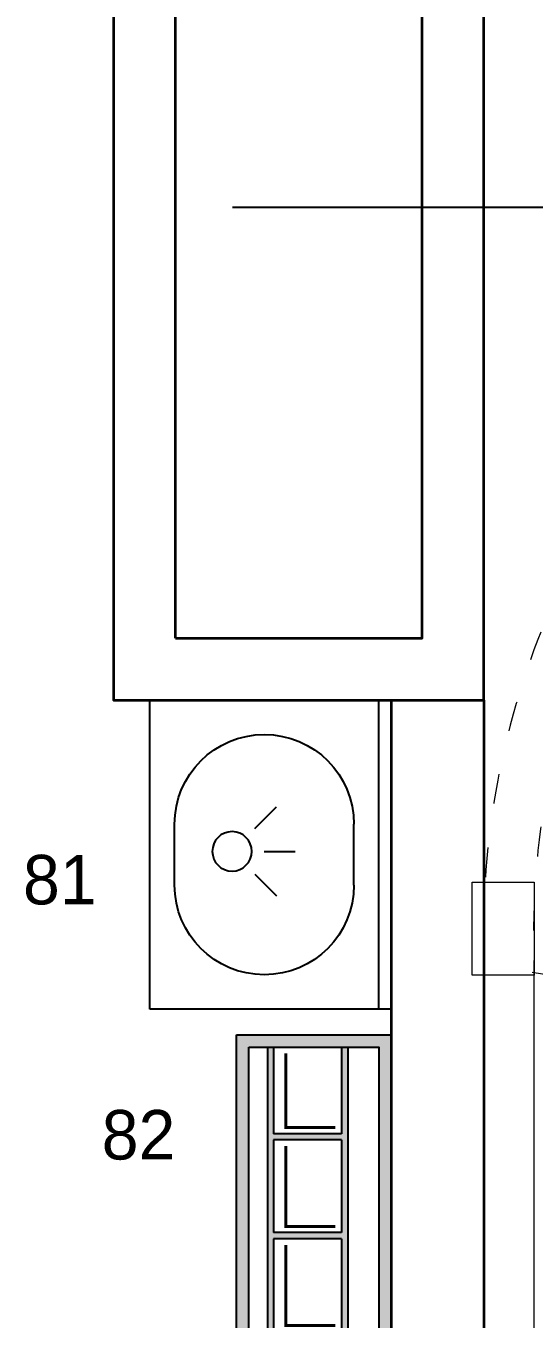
# Model space of a CAD drawing. Header units: millimetres. Extents: x 4980 to 19099, y 3891 to 5773.
# Drawn here: x 17473.6 to 17555.7, y 4577.3 to 4786.4 of the extents above; entities that cross this region are included whole.
import ezdxf

# ---------------------------------------------------------------- set-up
doc = ezdxf.new("R2010")
doc.units = ezdxf.units.MM
doc.linetypes.add('ACAD_ISO03W100', pattern=[30, 12, -18])
for name, color, linetype, lineweight in [('a 2', 132, 'Continuous', 20), ('a alçıpan duvar', 162, 'Continuous', 35), ('kiremit', 234, 'Continuous', 20)]:
    doc.layers.add(name, color=color, linetype=linetype, lineweight=lineweight)
for name, color, linetype in [('a yazı', 30, 'Continuous'), ('Kıtc-002 Çizgi', 7, 'Continuous'), ('Kıtc-008 Rakam', 1, 'Continuous')]:
    doc.layers.add(name, color=color, linetype=linetype)
doc.styles.get("Standard").update_dxf_attribs({"font": 'stylu.ttf', "height": 10})

# ---------------------------------------------------------------- blocks, each defined once
blk = doc.blocks.new('dggfgfg')
at = {"layer": 'a yazı'}
h = blk.add_hatch(dxfattribs=at)
h.set_pattern_fill('ANGLE', color=256, scale=3)
h.set_pattern_definition([(0, (0, 0), (0, 20.955), [15.24, -5.715]), (90, (0, 0), (-20.955, 1e-15), [15.24, -5.715])])
h.paths.add_polyline_path([(-70267.39, -26553.81, 1), (-70269.77, -26553.81, 1)])
blk.add_lwpolyline([(-70268.58, -26553.81), (-70284.45, -26537.95), (-70342.5, -26537.95)], dxfattribs=at)
blk.add_circle((-70268.58, -26553.81), 1.19, dxfattribs=at)
blk = doc.blocks.new('A$C23AD12AD')
at = {"layer": 'Kıtc-002 Çizgi'}
for p, q in [((0, 39), (50, 39)), ((0, 37), (50, 37)), ((20.08, 33), (29.92, 33)), ((25.53, 18.48), (25.53, 23.48)), ((21.86, 16.96), (18.33, 20.5)), ((29.2, 16.96), (32.74, 20.5)), ((20.08, 4), (29.92, 4)), ((0, 0), (50, 0))]:
    blk.add_line(p, q, dxfattribs=at)
blk.add_lwpolyline([(0, 0), (50, 0), (50, 39), (0, 39)], close=True, dxfattribs=at)
blk.add_circle((25.53, 13.29), 3.19, dxfattribs=at)
for centre, start, end in [((20.08, 18.5), 90, 270), ((29.92, 18.5), 270, 90)]:
    blk.add_arc(centre, 14.5, start, end, dxfattribs=at)
blk = doc.blocks.new('A$C49A75413')
h = blk.add_hatch(color=252)
h.dxf.hatch_style = 1
h.paths.add_polyline_path([(50, 0), (50, 25), (0, 25), (0, 0)])
h.paths.add_polyline_path([(48, 2), (48, 23), (2, 23), (2, 2)], flags=16)
h.paths.add_polyline_path([(17, 17), (32, 17), (32, 6), (17, 6)], flags=0)
h = blk.add_hatch(color=252)
h.dxf.hatch_style = 1
h.paths.add_polyline_path([(2, 18), (2, 17), (16, 17), (16, 6), (2, 6), (2, 5), (48, 5), (48, 6), (33, 6), (33, 17), (48, 17), (48, 18)])
h.paths.add_polyline_path([(32, 17), (32, 6), (17, 6), (17, 17)], flags=16)
at = {"color": 252}
for points in [[(0, 0), (0, 25), (50, 25), (50, 0)], [(2, 2), (2, 23), (48, 23), (48, 2)]]:
    blk.add_lwpolyline(points, close=True, dxfattribs=at)
for points in [[(2, 18), (48, 18)], [(2, 17), (16, 17)], [(16, 17), (16, 6)], [(17, 17), (17, 6)], [(17, 17), (32, 17)], [(32, 17), (32, 6)], [(33, 17), (33, 6)], [(33, 17), (48, 17)], [(2, 6), (16, 6)], [(2, 5), (48, 5)], [(17, 6), (32, 6)], [(33, 6), (48, 6)]]:
    blk.add_lwpolyline(points, dxfattribs=at)
at = {"layer": 'Kıtc-002 Çizgi', "color": 0, "const_width": 0.5}
for points in [[(15, 16), (15, 8), (3, 8)], [(31, 16), (31, 8), (18, 8)], [(47, 16), (47, 8), (34, 8)]]:
    blk.add_lwpolyline(points, dxfattribs=at)

msp = doc.modelspace()

# ---------------------------------------------------------------- linework, layer by layer
at = {"layer": 'a 2', "linetype": 'ACAD_ISO03W100', "ltscale": 0.4}
msp.add_line((17547.58, 4635.17), (17547.58, 4500.42), dxfattribs=at)
at = {"layer": 'a 2'}
msp.add_lwpolyline([(17545.69, 4637.98), (17545.69, 4647.98), (17555.69, 4647.98), (17555.69, 4637.98), (17555.69, 4632.98), (17545.69, 4632.98)], close=True, dxfattribs=at)
at = {"layer": 'a 2', "linetype": 'ACAD_ISO03W100', "ltscale": 0.4}
for points in [[(17547.58, 4635.34), (17547.58, 4485.42)], [(17677.55, 4613.81), (17555.37, 4633.37)]]:
    msp.add_lwpolyline(points, dxfattribs=at)
at = {"layer": 'a 2'}
msp.add_lwpolyline([(17555.69, 4500.42), (17555.69, 4635.34)], dxfattribs=at)
at = {"layer": 'a 2', "linetype": 'ACAD_ISO03W100', "ltscale": 0.4}
for centre, radius, start, end in [((17679.66, 4639.81), 132.16, 80.3733, 182.0121), ((17682.79, 4639.8), 127.18, 80.3509, 182.0088)]:
    msp.add_arc(centre, radius, start, end, dxfattribs=at)
at = {"layer": 'a alçıpan duvar'}
for points in [[(17487.74, 4866.21), (17487.74, 4677.45), (17547.58, 4677.45), (17547.58, 4851.61)], [(17497.74, 4687.45), (17537.58, 4687.45), (17537.58, 4854.05)], [(17497.74, 4687.45), (17497.74, 4850.39)], [(17532.58, 4677.45), (17532.58, 4423.09)], [(17547.58, 4677.45), (17547.58, 4423.09)]]:
    msp.add_lwpolyline(points, dxfattribs=at)

# ---------------------------------------------------------------- block references
at = {"layer": 'kiremit'}
msp.add_blockref('dggfgfg', (87849.43, 31295.04), dxfattribs=at)
at = {"layer": 'Kıtc-002 Çizgi', "xscale": -1, "rotation": 270}
msp.add_blockref('A$C23AD12AD', (17493.58, 4627.45), dxfattribs=at)
at = {"layer": 'Kıtc-002 Çizgi', "lineweight": -2, "rotation": 270}
msp.add_blockref('A$C49A75413', (17507.58, 4623.33), dxfattribs=at)

# ---------------------------------------------------------------- texts
at = {"layer": 'Kıtc-008 Rakam', "color": 1}
for s, p in [('81', (17473.09, 4644.41)), ('82', (17485.81, 4603.16))]:
    msp.add_text(s, height=8, dxfattribs=at).set_placement(p)

doc.saveas('drawing.dxf')
